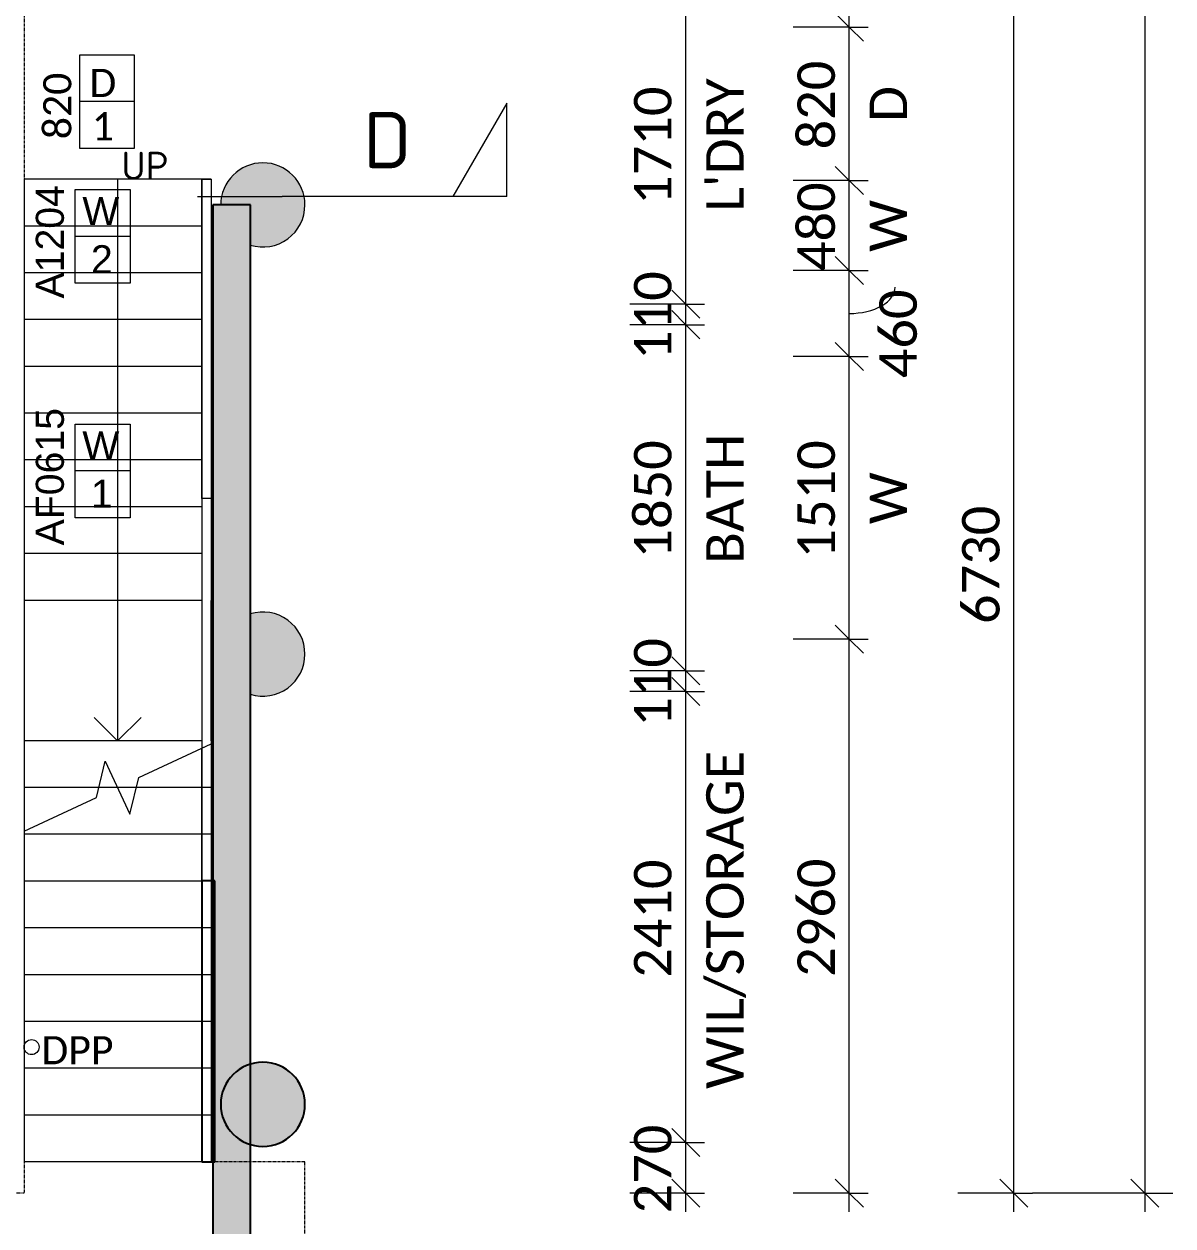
# Model space of a CAD drawing. Header units: millimetres. Extents: x 21880 to 46126, y 2095 to 35083.
# Drawn here: x 39985 to 46126, y 9414 to 15836 of the extents above; entities that cross this region are included whole.
import ezdxf

# ---------------------------------------------------------------- set-up
doc = ezdxf.new("R2010")
doc.units = ezdxf.units.MM
for name, pattern in [('Dash - Tight', [4.5, 3, -1.5]), ('Dash 2_5mm', [5, 2.5, -2.5]), ('Overhead', [3.96875, 2.38125, -1.5875])]:
    doc.linetypes.add(name, pattern=pattern)
for name, color, linetype, lineweight in [('A-ANNO-DIMS', 211, 'Continuous', 9), ('A-ANNO-DIMS-100', 211, 'Continuous', 9), ('A-ANNO-IDEN', 131, 'Continuous', 9), ('A-COLS', 52, 'Continuous', 9), ('A-DETL', 90, 'Continuous', 9), ('A-DOOR-IDEN', 31, 'Continuous', 9), ('A-FLOR-HRAL', 11, 'Continuous', 9), ('A-GLAZ-IDEN', 152, 'Continuous', 9), ('A-SIGN', 13, 'Continuous', 9), ('A-WALL', 113, 'Continuous', 9), ('A-WALL-PATT', 111, 'Continuous', 25), ('G-ANNO-SYMB', 111, 'Continuous', 9), ('I-WALL', 2, 'Continuous', 9), ('S-STRS', 31, 'Continuous', 9), ('S-STRS-ANNO', 31, 'Continuous', 9), ('S-STRS-IDEN', 31, 'Continuous', 9), ('S-STRS-MBND', 31, 'Overhead', 9)]:
    doc.layers.add(name, color=color, linetype=linetype, lineweight=lineweight)
doc.styles.add('Arial_1', font='arial.ttf', dxfattribs={"height": 150})
doc.styles.add('Calibri_1', font='calibri.ttf', dxfattribs={"height": 150})
doc.styles.add('Calibri_4', font='calibri.ttf', dxfattribs={"height": 300})
doc.styles.add('Calibri_5', font='calibri.ttf', dxfattribs={"height": 200})
doc.styles.add('ISOCPEUR', font='ISOCPEUR.ttf', dxfattribs={"height": 150})
doc.styles.add('ISOCPEUR_1', font='ISOCPEUR.ttf', dxfattribs={"height": 300})
doc.dimstyles.new('2_0mm_Calibrii', dxfattribs={"dimscale": 304.8, "dimtxt": 235.469685, "dimasz": 0.492126, "dimexe": 0.328084, "dimexo": 0.0625, "dimgap": 0, "dimtad": 1, "dimdec": 0, "dimzin": 0, "dimdsep": 46, "dimtxsty": 'Calibri_5', "dimblk1": 'OBLIQUE', "dimblk2": 'OBLIQUE', "dimsah": 1, "dimcen": 0.09, "dimdle": 0.328084, "dimazin": 0, "dimtfac": 1, "dimtdec": 4, "dimtix": 1, "dimtmove": 0, "dimatfit": 3, "dimfxl": 0.984252, "dimfxlon": 1, "dimtvp": 1, "dimtolj": 1, "dimtzin": 0, "dimarcsym": 2})
doc.dimstyles.new('2_0mm_Calibrii_2', dxfattribs={"dimscale": 304.8, "dimtxt": 235.469685, "dimasz": 0.492126, "dimexe": 0.328084, "dimexo": 0.0625, "dimgap": 0, "dimtad": 1, "dimdec": 0, "dimzin": 0, "dimdsep": 46, "dimtxsty": 'Calibri_5', "dimblk1": 'OBLIQUE', "dimblk2": 'OBLIQUE', "dimsah": 1, "dimcen": 0.09, "dimdle": 0.328084, "dimazin": 0, "dimtfac": 1, "dimtdec": 4, "dimtix": 1, "dimtmove": 1, "dimatfit": 3, "dimfxl": 0.984252, "dimfxlon": 1, "dimtvp": 1, "dimtolj": 1, "dimtzin": 0, "dimarcsym": 2})
doc.dimstyles.new('3_0mm_CALIBRI', dxfattribs={"dimscale": 304.8, "dimtxt": 353.204527, "dimasz": 0.492126, "dimexe": 0.492126, "dimexo": 0.0625, "dimgap": 0, "dimtad": 1, "dimdec": 0, "dimzin": 0, "dimdsep": 46, "dimtxsty": 'Calibri_4', "dimblk1": 'OBLIQUE', "dimblk2": 'OBLIQUE', "dimsah": 1, "dimcen": 0.09, "dimdle": 0.328084, "dimazin": 0, "dimtfac": 1, "dimtdec": 4, "dimtix": 1, "dimtmove": 0, "dimatfit": 3, "dimfxl": 1.968504, "dimfxlon": 1, "dimtvp": 1, "dimtolj": 1, "dimtzin": 0, "dimarcsym": 2})

# ---------------------------------------------------------------- blocks, each defined once
blk = doc.blocks.new('Top Rail Type - Top Rail_Internal_-1594673-1_ LOWER GROUND FLOOR')
at = {"layer": 'A-FLOR-HRAL'}
for p, q in [((40935, 15006.6), (40985, 15006.6)), ((40935, 13300.1), (40935, 15006.6)), ((40985, 15006.6), (40985, 13300.1)), ((40985, 13300.1), (40935, 13300.1))]:
    blk.add_line(p, q, dxfattribs=at)
blk = doc.blocks.new('Top Rail Type - Top Rail_Internal_-V1-1_ LOWER GROUND FLOOR')
at = {"layer": 'A-FLOR-HRAL'}
for p, q in [((40985, 15006.6), (40935, 15006.6)), ((40935, 15006.6), (40935, 12756.6)), ((40985, 15006.6), (40985, 12756.6)), ((40935, 12756.6), (40935, 12256.6)), ((40985, 12756.6), (40985, 12256.6)), ((40935, 12256.6), (40935, 11966.3)), ((40985, 12256.6), (40985, 11989.6)), ((40935, 11966.3), (40985, 11989.6))]:
    blk.add_line(p, q, dxfattribs=at)
at = {"layer": 'A-FLOR-HRAL', "linetype": 'Overhead'}
for p, q in [((40935, 11966.3), (40935, 9756.6)), ((40985, 11989.6), (40985, 9756.6)), ((40985, 9756.6), (40935, 9756.6))]:
    blk.add_line(p, q, dxfattribs=at)
blk = doc.blocks.new('Downpipe - 450 Eave-1907595-1_ LOWER GROUND FLOOR')
at = {"layer": 'A-SIGN'}
blk.add_circle((0, 40), 40, dxfattribs=at)
blk = doc.blocks.new('Window Tag_ right_BRICK_ - Window Tag_CB right 2-2133642-1_ LOWER GROUND FLOOR')
at = {"layer": 'A-GLAZ-IDEN'}
for p, q in [((-1.371, 2.651), (1.576, 2.651)), ((-1.371, -2.349), (-1.371, 2.651)), ((1.576, 2.651), (1.576, -2.349)), ((1.576, 0.151), (-1.371, 0.151)), ((1.576, -2.349), (-1.371, -2.349))]:
    blk.add_line(p, q, dxfattribs=at)
blk = doc.blocks.new('DIMBLOCK11-1_ LOWER GROUND FLOOR')
at = {"layer": 'A-ANNO-DIMS-100'}
for p, q in [((45975.7, 28399.5), (45975.7, 9489.5)), ((45975.7, 28299.5), (45900.7, 28374.5)), ((45975.7, 28299.5), (45375.7, 28299.5)), ((45975.7, 28299.5), (46050.7, 28224.5)), ((45975.7, 28299.5), (46125.7, 28299.5)), ((45975.7, 9589.5), (45900.7, 9664.5)), ((45975.7, 9589.5), (45375.7, 9589.5)), ((45975.7, 9589.5), (46050.7, 9514.5)), ((45975.7, 9589.5), (46125.7, 9589.5))]:
    blk.add_line(p, q, dxfattribs=at)
at = {"layer": 'A-ANNO-DIMS-100', "color": 0, "insert": (45559.9, 18336.5), "char_height": 300, "width": 1459.14, "attachment_point": 1, "rotation": 90, "line_spacing_factor": 1.158048, "style": 'Calibri_4'}
blk.add_mtext('18710', dxfattribs=at)
blk = doc.blocks.new('_Oblique')
at = {"color": 0, "linetype": 'ByBlock', "lineweight": -2}
blk.add_line((-0.5, -0.5), (0.5, 0.5), dxfattribs=at)
blk = doc.blocks.new('DIMBLOCK12-1_ LOWER GROUND FLOOR')
at = {"layer": 'A-ANNO-DIMS-100'}
for p, q in [((45275.7, 16319.5), (45200.7, 16394.5)), ((45275.7, 16319.5), (44975.7, 16319.5)), ((45275.7, 9489.5), (45275.7, 16319.5)), ((45275.7, 16319.5), (45350.7, 16244.5)), ((45275.7, 16319.5), (45375.7, 16319.5)), ((45275.7, 9589.5), (45200.7, 9664.5)), ((45275.7, 9589.5), (44975.7, 9589.5)), ((45275.7, 9589.5), (45350.7, 9514.5)), ((45275.7, 9589.5), (45375.7, 9589.5))]:
    blk.add_line(p, q, dxfattribs=at)
at = {"layer": 'A-ANNO-DIMS-100', "color": 0, "insert": (44998.5, 12630.2), "char_height": 200, "width": 778.208, "attachment_point": 1, "rotation": 90, "line_spacing_factor": 1.158048, "style": 'Calibri_5'}
blk.add_mtext('6730', dxfattribs=at)
blk = doc.blocks.new('Door - Tag _ Code - External Doors - Right - Door Tag_CB-2135496-1_ LOWER GROUND FLOOR')
at = {"layer": 'A-DOOR-IDEN'}
for p, q in [((-1.273, 4.448), (1.627, 4.448)), ((-1.273, -0.552), (-1.273, 4.448)), ((1.627, 4.448), (1.627, -0.552)), ((1.627, 1.948), (-1.273, 1.948)), ((1.627, -0.552), (-1.273, -0.552))]:
    blk.add_line(p, q, dxfattribs=at)
blk = doc.blocks.new('DIMBLOCK60-1_ LOWER GROUND FLOOR')
at = {"layer": 'A-ANNO-DIMS-100'}
for p, q in [((44395.9, 12549.5), (44320.9, 12624.5)), ((44395.9, 12549.5), (44095.9, 12549.5)), ((44395.9, 9489.5), (44395.9, 12549.5)), ((44395.9, 12549.5), (44470.9, 12474.5)), ((44395.9, 12549.5), (44495.9, 12549.5)), ((44395.9, 9589.5), (44320.9, 9664.5)), ((44395.9, 9589.5), (44095.9, 9589.5)), ((44395.9, 9589.5), (44470.9, 9514.5)), ((44395.9, 9589.5), (44495.9, 9589.5))]:
    blk.add_line(p, q, dxfattribs=at)
at = {"layer": 'A-ANNO-DIMS-100', "color": 0, "insert": (44118.7, 10745.2), "char_height": 200, "width": 778.208, "attachment_point": 1, "rotation": 90, "line_spacing_factor": 1.158048, "style": 'Calibri_5'}
blk.add_mtext('2960', dxfattribs=at)
blk = doc.blocks.new('DIMBLOCK61-1_ LOWER GROUND FLOOR')
at = {"layer": 'A-ANNO-DIMS-100'}
for p, q in [((44395.9, 14059.5), (44320.9, 14134.5)), ((44395.9, 14059.5), (44095.9, 14059.5)), ((44395.9, 12549.5), (44395.9, 14059.5)), ((44395.9, 14059.5), (44470.9, 13984.5)), ((44395.9, 14059.5), (44495.9, 14059.5)), ((44395.9, 12549.5), (44320.9, 12624.5)), ((44395.9, 12549.5), (44095.9, 12549.5)), ((44395.9, 12549.5), (44470.9, 12474.5)), ((44395.9, 12549.5), (44495.9, 12549.5))]:
    blk.add_line(p, q, dxfattribs=at)
at = {"layer": 'A-ANNO-DIMS-100', "color": 0, "char_height": 200, "attachment_point": 1, "rotation": 90, "line_spacing_factor": 1.158048, "style": 'Calibri_5'}
for s, insert, width in [('1510', (44118.7, 12980.2), 778.208), ('W', (44504.8, 13163.6), 338.15)]:
    blk.add_mtext(s, dxfattribs=dict(at, insert=insert, width=width))
blk = doc.blocks.new('DIMBLOCK62-1_ LOWER GROUND FLOOR')
at = {"layer": 'A-ANNO-DIMS-100'}
for p, q in [((44395.9, 14519.5), (44320.9, 14594.5)), ((44395.9, 14519.5), (44095.9, 14519.5)), ((44395.9, 14059.5), (44395.9, 14519.5)), ((44395.9, 14519.5), (44470.9, 14444.5)), ((44395.9, 14519.5), (44495.9, 14519.5)), ((44395.9, 14059.5), (44320.9, 14134.5)), ((44395.9, 14059.5), (44095.9, 14059.5)), ((44395.9, 14059.5), (44470.9, 13984.5)), ((44395.9, 14059.5), (44495.9, 14059.5))]:
    blk.add_line(p, q, dxfattribs=at)
blk.add_ellipse((44395.9, 14430), major_axis=(-244.7, 0), ratio=0.574222, start_param=1.570796, end_param=3.141593, dxfattribs=at)
at = {"layer": 'A-ANNO-DIMS-100', "color": 0, "insert": (44556.5, 13943.6), "char_height": 200, "width": 583.656, "attachment_point": 1, "rotation": 90, "line_spacing_factor": 1.158048, "style": 'Calibri_5'}
blk.add_mtext('460', dxfattribs=at)
blk = doc.blocks.new('DIMBLOCK63-1_ LOWER GROUND FLOOR')
at = {"layer": 'A-ANNO-DIMS-100'}
for p, q in [((44395.9, 14999.5), (44320.9, 15074.5)), ((44395.9, 14999.5), (44095.9, 14999.5)), ((44395.9, 14519.5), (44395.9, 14999.5)), ((44395.9, 14999.5), (44470.9, 14924.5)), ((44395.9, 14999.5), (44495.9, 14999.5)), ((44395.9, 14519.5), (44320.9, 14594.5)), ((44395.9, 14519.5), (44095.9, 14519.5)), ((44395.9, 14519.5), (44470.9, 14444.5)), ((44395.9, 14519.5), (44495.9, 14519.5))]:
    blk.add_line(p, q, dxfattribs=at)
at = {"layer": 'A-ANNO-DIMS-100', "color": 0, "char_height": 200, "attachment_point": 1, "rotation": 90, "line_spacing_factor": 1.158048, "style": 'Calibri_5'}
for s, insert, width in [('480', (44118.7, 14516.3), 583.656), ('W', (44504.8, 14618.6), 338.15)]:
    blk.add_mtext(s, dxfattribs=dict(at, insert=insert, width=width))
blk = doc.blocks.new('DIMBLOCK64-1_ LOWER GROUND FLOOR')
at = {"layer": 'A-ANNO-DIMS-100'}
for p, q in [((44395.9, 15819.5), (44320.9, 15894.5)), ((44395.9, 15819.5), (44095.9, 15819.5)), ((44395.9, 14999.5), (44395.9, 15819.5)), ((44395.9, 15819.5), (44470.9, 15744.5)), ((44395.9, 15819.5), (44495.9, 15819.5)), ((44395.9, 14999.5), (44320.9, 15074.5)), ((44395.9, 14999.5), (44095.9, 14999.5)), ((44395.9, 14999.5), (44470.9, 14924.5)), ((44395.9, 14999.5), (44495.9, 14999.5))]:
    blk.add_line(p, q, dxfattribs=at)
at = {"layer": 'A-ANNO-DIMS-100', "color": 0, "char_height": 200, "attachment_point": 1, "rotation": 90, "line_spacing_factor": 1.158048, "style": 'Calibri_5'}
for s, insert, width in [('820', (44118.7, 15166.3), 583.656), ('D', (44504.8, 15313), 231.61)]:
    blk.add_mtext(s, dxfattribs=dict(at, insert=insert, width=width))
blk = doc.blocks.new('DIMBLOCK65-1_ LOWER GROUND FLOOR')
at = {"layer": 'A-ANNO-DIMS-100'}
for p, q in [((44395.9, 15819.5), (44395.9, 28399.5)), ((44395.9, 28299.5), (44320.9, 28374.5)), ((44395.9, 28299.5), (44095.9, 28299.5)), ((44395.9, 28299.5), (44470.9, 28224.5)), ((44395.9, 28299.5), (44495.9, 28299.5)), ((44395.9, 15819.5), (44320.9, 15894.5)), ((44395.9, 15819.5), (44095.9, 15819.5)), ((44395.9, 15819.5), (44470.9, 15744.5)), ((44395.9, 15819.5), (44495.9, 15819.5))]:
    blk.add_line(p, q, dxfattribs=at)
at = {"layer": 'A-ANNO-DIMS-100', "color": 0, "insert": (44118.7, 21654.1), "char_height": 200, "width": 972.76, "attachment_point": 1, "rotation": 90, "line_spacing_factor": 1.158048, "style": 'Calibri_5'}
blk.add_mtext('12480', dxfattribs=at)
blk = doc.blocks.new('DIMBLOCK66-1_ LOWER GROUND FLOOR')
at = {"layer": 'A-ANNO-DIMS-100'}
for p, q in [((43522.4, 9859.5), (43447.4, 9934.5)), ((43522.4, 9859.5), (43222.4, 9859.5)), ((43522.4, 9489.5), (43522.4, 9859.5)), ((43522.4, 9859.5), (43597.4, 9784.5)), ((43522.4, 9859.5), (43622.4, 9859.5)), ((43522.4, 9589.5), (43447.4, 9664.5)), ((43522.4, 9589.5), (43222.4, 9589.5)), ((43522.4, 9589.5), (43597.4, 9514.5)), ((43522.4, 9589.5), (43622.4, 9589.5))]:
    blk.add_line(p, q, dxfattribs=at)
at = {"layer": 'A-ANNO-DIMS-100', "color": 0, "insert": (43245.2, 9481.3), "char_height": 200, "width": 583.656, "attachment_point": 1, "rotation": 90, "line_spacing_factor": 1.158048, "style": 'Calibri_5'}
blk.add_mtext('270', dxfattribs=at)
blk = doc.blocks.new('DIMBLOCK67-1_ LOWER GROUND FLOOR')
at = {"layer": 'A-ANNO-DIMS-100'}
for p, q in [((43522.4, 12269.5), (43447.4, 12344.5)), ((43522.4, 12269.5), (43222.4, 12269.5)), ((43522.4, 9859.5), (43522.4, 12269.5)), ((43522.4, 12269.5), (43597.4, 12194.5)), ((43522.4, 12269.5), (43622.4, 12269.5)), ((43522.4, 9859.5), (43447.4, 9934.5)), ((43522.4, 9859.5), (43222.4, 9859.5)), ((43522.4, 9859.5), (43597.4, 9784.5)), ((43522.4, 9859.5), (43622.4, 9859.5))]:
    blk.add_line(p, q, dxfattribs=at)
at = {"layer": 'A-ANNO-DIMS-100', "color": 0, "char_height": 200, "attachment_point": 1, "rotation": 90, "line_spacing_factor": 1.158048, "style": 'Calibri_5'}
for s, insert, width in [('WIL/STORAGE', (43631.3, 10145.7), 2204.923), ('2410', (43245.2, 10740.2), 778.208)]:
    blk.add_mtext(s, dxfattribs=dict(at, insert=insert, width=width))
blk = doc.blocks.new('DIMBLOCK68-1_ LOWER GROUND FLOOR')
at = {"layer": 'A-ANNO-DIMS-100'}
for p, q in [((43522.4, 12379.5), (43447.4, 12454.5)), ((43522.4, 12379.5), (43222.4, 12379.5)), ((43522.4, 12269.5), (43447.4, 12344.5)), ((43522.4, 12269.5), (43522.4, 12379.5)), ((43522.4, 12379.5), (43597.4, 12304.5)), ((43522.4, 12379.5), (43622.4, 12379.5)), ((43522.4, 12269.5), (43222.4, 12269.5)), ((43522.4, 12269.5), (43597.4, 12194.5)), ((43522.4, 12269.5), (43622.4, 12269.5))]:
    blk.add_line(p, q, dxfattribs=at)
at = {"layer": 'A-ANNO-DIMS-100', "color": 0, "insert": (43245.2, 12081.3), "char_height": 200, "width": 583.656, "attachment_point": 1, "rotation": 90, "line_spacing_factor": 1.158048, "style": 'Calibri_5'}
blk.add_mtext('110', dxfattribs=at)
blk = doc.blocks.new('DIMBLOCK69-1_ LOWER GROUND FLOOR')
at = {"layer": 'A-ANNO-DIMS-100'}
for p, q in [((43522.4, 14229.5), (43447.4, 14304.5)), ((43522.4, 14229.5), (43222.4, 14229.5)), ((43522.4, 12379.5), (43522.4, 14229.5)), ((43522.4, 14229.5), (43597.4, 14154.5)), ((43522.4, 14229.5), (43622.4, 14229.5)), ((43522.4, 12379.5), (43447.4, 12454.5)), ((43522.4, 12379.5), (43222.4, 12379.5)), ((43522.4, 12379.5), (43597.4, 12304.5)), ((43522.4, 12379.5), (43622.4, 12379.5))]:
    blk.add_line(p, q, dxfattribs=at)
at = {"layer": 'A-ANNO-DIMS-100', "color": 0, "char_height": 200, "attachment_point": 1, "rotation": 90, "line_spacing_factor": 1.158048, "style": 'Calibri_5'}
for s, insert, width in [('BATH', (43631.3, 12951.3), 847.691), ('1850', (43245.2, 12980.2), 778.208)]:
    blk.add_mtext(s, dxfattribs=dict(at, insert=insert, width=width))
blk = doc.blocks.new('DIMBLOCK70-1_ LOWER GROUND FLOOR')
at = {"layer": 'A-ANNO-DIMS-100'}
for p, q in [((43522.4, 14339.5), (43447.4, 14414.5)), ((43522.4, 14339.5), (43222.4, 14339.5)), ((43522.4, 14229.5), (43522.4, 14339.5)), ((43522.4, 14339.5), (43597.4, 14264.5)), ((43522.4, 14339.5), (43622.4, 14339.5)), ((43522.4, 14229.5), (43447.4, 14304.5)), ((43522.4, 14229.5), (43222.4, 14229.5)), ((43522.4, 14229.5), (43597.4, 14154.5)), ((43522.4, 14229.5), (43622.4, 14229.5))]:
    blk.add_line(p, q, dxfattribs=at)
at = {"layer": 'A-ANNO-DIMS-100', "color": 0, "insert": (43245.2, 14041.3), "char_height": 200, "width": 583.656, "attachment_point": 1, "rotation": 90, "line_spacing_factor": 1.158048, "style": 'Calibri_5'}
blk.add_mtext('110', dxfattribs=at)
blk = doc.blocks.new('DIMBLOCK71-1_ LOWER GROUND FLOOR')
at = {"layer": 'A-ANNO-DIMS-100'}
for p, q in [((43522.4, 16049.5), (43447.4, 16124.5)), ((43522.4, 16049.5), (43222.4, 16049.5)), ((43522.4, 14339.5), (43522.4, 16049.5)), ((43522.4, 16049.5), (43597.4, 15974.5)), ((43522.4, 16049.5), (43622.4, 16049.5)), ((43522.4, 14339.5), (43447.4, 14414.5)), ((43522.4, 14339.5), (43222.4, 14339.5)), ((43522.4, 14339.5), (43597.4, 14264.5)), ((43522.4, 14339.5), (43622.4, 14339.5))]:
    blk.add_line(p, q, dxfattribs=at)
at = {"layer": 'A-ANNO-DIMS-100', "color": 0, "char_height": 200, "attachment_point": 1, "rotation": 90, "line_spacing_factor": 1.158048, "style": 'Calibri_5'}
for s, insert, width in [("L'DRY", (43631.3, 14833.5), 866.22), ('1710', (43245.2, 14870.2), 778.208)]:
    blk.add_mtext(s, dxfattribs=dict(at, insert=insert, width=width))
blk = doc.blocks.new('Section - Atria Section Head - Tail-1417894-1_ LOWER GROUND FLOOR')
at = {"layer": 'G-ANNO-SYMB'}
for p, q in [((-12, 5), (-9.113, 0)), ((-12, 0), (-12, 5)), ((-12, 0), (0, 0))]:
    blk.add_line(p, q, dxfattribs=at)

msp = doc.modelspace()

# ---------------------------------------------------------------- hatches: boundary and pattern name
at = {"layer": 'A-COLS'}
for points in [[(41261.6, 14644.5), (41311.7, 14650.1), (41359.2, 14666.7), (41401.9, 14693.6), (41437.5, 14729.2), (41464.3, 14771.8), (41481, 14819.4), (41486.6, 14869.5), (41481, 14919.5), (41464.3, 14967.1), (41437.5, 15009.7), (41401.9, 15045.4), (41359.2, 15072.2), (41311.7, 15088.8), (41261.6, 15094.5), (41211.5, 15088.8), (41164, 15072.2), (41121.3, 15045.4), (41085.7, 15009.7), (41058.9, 14967.1), (41042.2, 14919.5), (41036.6, 14869.5), (41194.9, 14869.5), (41194.9, 14655.9), (41211.5, 14650.1)], [(41261.6, 12244.5), (41311.7, 12250.1), (41359.2, 12266.7), (41401.9, 12293.6), (41437.5, 12329.2), (41464.3, 12371.8), (41481, 12419.4), (41486.6, 12469.5), (41481, 12519.5), (41464.3, 12567.1), (41437.5, 12609.7), (41401.9, 12645.4), (41359.2, 12672.2), (41311.7, 12688.8), (41261.6, 12694.5), (41211.5, 12688.8), (41194.9, 12683), (41194.9, 12255.9), (41211.5, 12250.1)], [(41261.6, 9838.8), (41311.7, 9844.4), (41359.2, 9861.1), (41401.9, 9887.9), (41437.5, 9923.5), (41464.3, 9966.2), (41481, 10013.7), (41486.6, 10063.8), (41481, 10113.9), (41464.3, 10161.4), (41437.5, 10204.1), (41401.9, 10239.7), (41359.2, 10266.5), (41311.7, 10283.2), (41261.6, 10288.8), (41211.5, 10283.2), (41164, 10266.5), (41121.3, 10239.7), (41085.7, 10204.1), (41058.9, 10161.4), (41042.2, 10113.9), (41036.6, 10063.8), (41042.2, 10013.7), (41058.9, 9966.2), (41085.7, 9923.5), (41121.3, 9887.9), (41164, 9861.1), (41211.5, 9844.4)]]:
    msp.add_hatch(color=9, dxfattribs=at).paths.add_polyline_path(points)
at = {"layer": 'A-WALL-PATT', "lineweight": 9}
msp.add_hatch(color=9, dxfattribs=at).paths.add_polyline_path([(40994.9, 8989.5), (41194.9, 8989.5), (41194.9, 14869.5), (40994.9, 14869.5), (40994.9, 10777)])

# ---------------------------------------------------------------- linework, layer by layer
at = {"layer": 'A-COLS'}
for centre, start, end in [((41261.6, 14869.5), 0, 180), ((41261.6, 14869.5), 252.65651, 360), ((41261.6, 12469.5), 0, 107.34349), ((41261.6, 12469.5), 252.65651, 360)]:
    msp.add_arc(centre, 225, start, end, dxfattribs=at)
at = {"layer": 'A-COLS', "lineweight": 25}
for start, end in [(0, 180), (180, 0)]:
    msp.add_arc((41261.6, 10063.8), 225, start, end, dxfattribs=at)
at = {"layer": 'A-DETL', "linetype": 'Dash 2_5mm'}
for p, q in [((39985.4, 16319.5), (39985.4, 9589.5)), ((41486.6, 9756.6), (39985.4, 9756.6)), ((41486.6, 8484.7), (41486.6, 9756.6)), ((39985.4, 9589.5), (34455.4, 9589.5))]:
    msp.add_line(p, q, dxfattribs=at)
at = {"layer": 'A-DETL', "linetype": 'Dash - Tight'}
msp.add_line((40994.9, 8989.5), (40994.9, 9756.6), dxfattribs=at)
at = {"layer": 'A-WALL', "lineweight": 25}
for p, q in [((41194.9, 14869.5), (40994.9, 14869.5)), ((40994.9, 14869.5), (40994.9, 8989.5)), ((41194.9, 8789.5), (41194.9, 14869.5))]:
    msp.add_line(p, q, dxfattribs=at)
at = {"layer": 'G-ANNO-SYMB'}
msp.add_line((40911.7, 14913.6), (41365.3, 14913.6), dxfattribs=at)
at = {"layer": 'I-WALL'}
for p, q in [((40985.4, 14726.8), (40994.9, 14726.8)), ((40994.9, 12540.8), (40985.4, 12540.8)), ((40994.9, 12040.8), (40985.4, 12040.8)), ((40935.4, 11258), (40935.4, 11966.4))]:
    msp.add_line(p, q, dxfattribs=at)
at = {"layer": 'I-WALL', "lineweight": 25}
for p, q in [((40935.4, 11258), (40935.4, 9756.6)), ((41005.4, 11258), (40935.4, 11258)), ((41005.4, 9756.6), (41005.4, 11258)), ((40935.4, 9756.6), (41005.4, 9756.6))]:
    msp.add_line(p, q, dxfattribs=at)
at = {"layer": 'S-STRS'}
for p, q in [((40935, 15006.6), (39985.4, 15006.6)), ((39985.4, 15006.6), (39985.4, 14756.6)), ((40985.4, 15006.6), (40985.4, 14756.6)), ((39985.4, 14756.6), (39985.4, 14506.6)), ((40935, 14756.6), (39985.4, 14756.6)), ((40985.4, 14756.6), (40985.4, 14578.3)), ((39985.4, 14506.6), (39985.4, 14256.6)), ((40935, 14506.6), (39985.4, 14506.6)), ((40985.4, 14506.6), (40985.4, 14308.8)), ((39985.4, 14256.6), (39985.4, 14006.6)), ((40935, 14256.6), (39985.4, 14256.6)), ((40985.4, 14256.6), (40985.4, 14039.3)), ((39985.4, 14006.6), (39985.4, 13756.6)), ((40935, 14006.6), (39985.4, 14006.6)), ((40985.4, 14006.6), (40985.4, 13769.7)), ((39985.4, 13756.6), (39985.4, 13506.6)), ((40935, 13756.6), (39985.4, 13756.6)), ((40985.4, 13756.6), (40985.4, 13506.6)), ((39985.4, 13506.6), (39985.4, 13256.6)), ((40935, 13506.6), (39985.4, 13506.6)), ((40985.4, 13506.6), (40985.4, 13256.6)), ((39985.4, 13256.6), (39985.4, 13006.6)), ((40935, 13256.6), (39985.4, 13256.6)), ((40985.4, 13256.6), (40985.4, 13006.6)), ((39985.4, 13006.6), (39985.4, 12756.6)), ((40935, 13006.6), (39985.4, 13006.6)), ((40985.4, 13006.6), (40985.4, 12756.6)), ((39985.4, 12756.6), (39985.4, 12006.6)), ((40935, 12756.6), (39985.4, 12756.6)), ((40985.4, 12006.6), (40985.4, 12756.6)), ((40935, 12006.6), (39985.4, 12006.6)), ((39985.4, 12006.6), (39985.4, 11756.6)), ((40985.4, 12006.6), (40985.4, 11989.8)), ((39985.4, 11756.6), (39985.4, 11523.4)), ((40385, 11756.6), (39985.4, 11756.6)), ((40585.9, 11756.6), (40485.4, 11756.6))]:
    msp.add_line(p, q, dxfattribs=at)
at = {"layer": 'S-STRS', "linetype": 'Overhead'}
for p, q in [((40935, 15006.6), (39985.4, 15006.6)), ((40935, 14756.6), (39985.4, 14756.6)), ((40935, 14506.6), (39985.4, 14506.6)), ((40935, 14256.6), (39985.4, 14256.6)), ((40935, 14006.6), (39985.4, 14006.6)), ((40935, 13756.6), (39985.4, 13756.6)), ((40935, 13506.6), (39985.4, 13506.6)), ((40935, 13256.6), (39985.4, 13256.6)), ((40935, 13006.6), (39985.4, 13006.6)), ((40935, 12756.6), (39985.4, 12756.6)), ((40935, 12006.6), (39985.4, 12006.6)), ((40385, 11756.6), (39985.4, 11756.6)), ((40585.9, 11756.6), (40485.4, 11756.6))]:
    msp.add_line(p, q, dxfattribs=at)
at = {"layer": 'S-STRS-ANNO'}
for p, q in [((40485.4, 15006.6), (40485.4, 14756.6)), ((40485.4, 14756.6), (40485.4, 14506.6)), ((40485.4, 14506.6), (40485.4, 14256.6)), ((40485.4, 14256.6), (40485.4, 14006.6)), ((40485.4, 14006.6), (40485.4, 13756.6)), ((40485.4, 13756.6), (40485.4, 13506.6)), ((40485.4, 13506.6), (40485.4, 13256.6)), ((40485.4, 13256.6), (40485.4, 13006.6)), ((40485.4, 13006.6), (40485.4, 12756.6)), ((40485.4, 12756.6), (40485.4, 12006.6)), ((40485.4, 12006.6), (40360.4, 12131.6)), ((40485.4, 12006.6), (40610.4, 12131.6))]:
    msp.add_line(p, q, dxfattribs=at)
at = {"layer": 'S-STRS-MBND', "linetype": 'Continuous'}
for p, q in [((40598.7, 11809.4), (40985.4, 11989.8)), ((40372.2, 11703.8), (40419.4, 11898.2)), ((40419.4, 11898.2), (40551.5, 11615)), ((40551.5, 11615), (40598.7, 11809.4)), ((39985.4, 11523.4), (40372.2, 11703.8))]:
    msp.add_line(p, q, dxfattribs=at)
at = {"layer": 'S-STRS-MBND'}
for p, q in [((40985.4, 11989.8), (40985.4, 9756.6)), ((40485.4, 11756.6), (40385, 11756.6)), ((40485.4, 11756.6), (40385, 11756.6)), ((40985.4, 11756.6), (40585.9, 11756.6)), ((40985.4, 11756.6), (40585.9, 11756.6)), ((39985.4, 11523.4), (39985.4, 9756.6)), ((40985.4, 11506.6), (39985.4, 11506.6)), ((40985.4, 11506.6), (39985.4, 11506.6)), ((40985.4, 11256.6), (39985.4, 11256.6)), ((40985.4, 11256.6), (39985.4, 11256.6)), ((40985.4, 11006.6), (39985.4, 11006.6)), ((40985.4, 11006.6), (39985.4, 11006.6)), ((40985.4, 10756.6), (39985.4, 10756.6)), ((40985.4, 10756.6), (39985.4, 10756.6)), ((40985.4, 10506.6), (39985.4, 10506.6)), ((40985.4, 10506.6), (39985.4, 10506.6)), ((40985.4, 10256.6), (39985.4, 10256.6)), ((40985.4, 10256.6), (39985.4, 10256.6)), ((40985.4, 10006.6), (39985.4, 10006.6)), ((40985.4, 10006.6), (39985.4, 10006.6)), ((40985.4, 9756.6), (39985.4, 9756.6))]:
    msp.add_line(p, q, dxfattribs=at)

# ---------------------------------------------------------------- block references
at = {"layer": 'A-DOOR-IDEN', "xscale": 99.99999999999993, "yscale": 99.99999999999993, "zscale": 99.99999999999993}
msp.add_blockref('Door - Tag _ Code - External Doors - Right - Door Tag_CB-2135496-1_ LOWER GROUND FLOOR', (40411.5, 15226.6), dxfattribs=at)
at = {"layer": 'A-FLOR-HRAL'}
for name in ['Top Rail Type - Top Rail_Internal_-1594673-1_ LOWER GROUND FLOOR', 'Top Rail Type - Top Rail_Internal_-V1-1_ LOWER GROUND FLOOR']:
    msp.add_blockref(name, (0, 0), dxfattribs=at)
at = {"layer": 'A-GLAZ-IDEN', "xscale": 99.99999999999993, "yscale": 99.99999999999993, "zscale": 99.99999999999993}
for p in [(40395.5, 14686), (40395.5, 13433)]:
    msp.add_blockref('Window Tag_ right_BRICK_ - Window Tag_CB right 2-2133642-1_ LOWER GROUND FLOOR', p, dxfattribs=at)
at = {"layer": 'A-SIGN', "rotation": 270.0000000000005}
msp.add_blockref('Downpipe - 450 Eave-1907595-1_ LOWER GROUND FLOOR', (39985.4, 10369.5), dxfattribs=at)
at = {"layer": 'G-ANNO-SYMB', "extrusion": (0, 0, -1), "xscale": 99.99999999999993, "yscale": 99.99999999999993, "zscale": 99.99999999999993}
msp.add_blockref('Section - Atria Section Head - Tail-1417894-1_ LOWER GROUND FLOOR', (-41365.3, 14913.6), dxfattribs=at)

# ---------------------------------------------------------------- texts
at = {"layer": 'A-ANNO-IDEN', "insert": (40077.8, 10428), "char_height": 150, "width": 489.029, "attachment_point": 1, "style": 'Calibri_1'}
msp.add_mtext('DPP', dxfattribs=at)
at = {"layer": 'A-DOOR-IDEN', "insert": (40087.7, 15220.5), "char_height": 150, "width": 456.962, "attachment_point": 1, "rotation": 90, "style": 'Calibri_1'}
msp.add_mtext('820', dxfattribs=at)
at = {"layer": 'A-DOOR-IDEN', "char_height": 150, "attachment_point": 1, "style": 'Calibri_1'}
for s, insert, width in [('D', (40334.5, 15596), 184.388), ('1', (40347.5, 15364.9), 152.321)]:
    msp.add_mtext(s, dxfattribs=dict(at, insert=insert, width=width))
at = {"layer": 'A-GLAZ-IDEN', "char_height": 150, "attachment_point": 1, "rotation": 90, "style": 'Arial_1'}
for s, insert, width in [('A1204', (40048.1, 14369.5), 745.569), ('AF0615', (40048.1, 13050.4), 905.907)]:
    msp.add_mtext(s, dxfattribs=dict(at, insert=insert, width=width))
at = {"layer": 'A-GLAZ-IDEN', "char_height": 150, "attachment_point": 1, "style": 'Arial_1'}
for s, insert, width in [('W', (40296.8, 14912), 256.54), ('2', (40342.8, 14654.1), 144.304), ('W', (40296.8, 13659), 256.54), ('1', (40342.8, 13401), 144.304)]:
    msp.add_mtext(s, dxfattribs=dict(at, insert=insert, width=width))
at = {"layer": 'S-STRS-IDEN', "insert": (40505.5, 15153.4), "char_height": 150, "width": 286.069, "attachment_point": 1, "line_spacing_factor": 1.135194, "style": 'ISOCPEUR'}
msp.add_mtext('UP', dxfattribs=at)

# ---------------------------------------------------------------- dimensions: what is measured, and where the dimension line sits
at = {"layer": 'A-ANNO-DIMS'}
for base, p1, p2, dimstyle, override, picture, middle in [((44395.9, 28299.5), (44095.9, 15819.5), (44095.9, 28299.5), '2_0mm_Calibrii', {"dimpost": '<>', "dimfxl": 12479.999998}, 'DIMBLOCK65-1_ LOWER GROUND FLOOR', (44293.5, 22059.5)), ((45975.7, 9589.5), (45375.7, 28299.5), (45375.7, 9589.5), '3_0mm_CALIBRI', {"dimpost": '<>', "dimfxl": 18709.999999}, 'DIMBLOCK11-1_ LOWER GROUND FLOOR', (45822, 18944.5)), ((45275.7, 16319.5), (44975.7, 9589.5), (44975.7, 16319.5), '2_0mm_Calibrii', {"dimpost": '<>', "dimfxl": 6730.000001}, 'DIMBLOCK12-1_ LOWER GROUND FLOOR', (45173.3, 12954.5)), ((43522.4, 14339.5), (43222.4, 14229.5), (43222.4, 14339.5), '2_0mm_Calibrii', {"dimpost": '<>', "dimfxl": 110}, 'DIMBLOCK70-1_ LOWER GROUND FLOOR', (43420, 14284.5)), ((43522.4, 12379.5), (43222.4, 12269.5), (43222.4, 12379.5), '2_0mm_Calibrii', {"dimpost": '<>', "dimfxl": 110}, 'DIMBLOCK68-1_ LOWER GROUND FLOOR', (43420, 12324.5)), ((44395.9, 12549.5), (44095.9, 9589.5), (44095.9, 12549.5), '2_0mm_Calibrii', {"dimpost": '<>', "dimfxl": 2960.000001}, 'DIMBLOCK60-1_ LOWER GROUND FLOOR', (44293.5, 11069.5)), ((43522.4, 9859.5), (43222.4, 9589.5), (43222.4, 9859.5), '2_0mm_Calibrii', {"dimpost": '<>', "dimfxl": 270}, 'DIMBLOCK66-1_ LOWER GROUND FLOOR', (43420, 9724.5))]:
    dim = msp.add_linear_dim(base=base, p1=p1, p2=p2, angle=90, dimstyle=dimstyle, override=override, dxfattribs=at)
    dim.commit()
    dim.dimension.update_dxf_attribs({"geometry": picture, "text_midpoint": middle})
for base, p1, p2, text, override, picture, middle in [((43522.4, 16049.5), (43222.4, 14339.5), (43222.4, 16049.5), "<>\\XL'DRY", {"dimpost": '<>', "dimfxl": 1710}, 'DIMBLOCK71-1_ LOWER GROUND FLOOR', (43522.4, 15194.5)), ((44395.9, 15819.5), (44095.9, 14999.5), (44095.9, 15819.5), '<>\\XD', {"dimpost": '<>', "dimfxl": 820}, 'DIMBLOCK64-1_ LOWER GROUND FLOOR', (44395.9, 15409.5)), ((44395.9, 14999.5), (44095.9, 14519.5), (44095.9, 14999.5), '<>\\XW', {"dimpost": '<>', "dimfxl": 480}, 'DIMBLOCK63-1_ LOWER GROUND FLOOR', (44395.9, 14759.5)), ((43522.4, 14229.5), (43222.4, 12379.5), (43222.4, 14229.5), '<>\\XBATH', {"dimpost": '<>', "dimfxl": 1850}, 'DIMBLOCK69-1_ LOWER GROUND FLOOR', (43522.4, 13304.5)), ((44395.9, 14059.5), (44095.9, 12549.5), (44095.9, 14059.5), '<>\\XW', {"dimpost": '<>', "dimfxl": 1510}, 'DIMBLOCK61-1_ LOWER GROUND FLOOR', (44395.9, 13304.5)), ((43522.4, 12269.5), (43222.4, 9859.5), (43222.4, 12269.5), '<>\\XWIL/STORAGE', {"dimpost": '<>', "dimfxl": 2410.000001}, 'DIMBLOCK67-1_ LOWER GROUND FLOOR', (43522.4, 11064.5))]:
    dim = msp.add_linear_dim(base=base, p1=p1, p2=p2, angle=90, text=text, dimstyle='2_0mm_Calibrii', override=override, dxfattribs=at)
    dim.commit()
    dim.dimension.update_dxf_attribs({"geometry": picture, "text_midpoint": middle})
dim = msp.add_linear_dim(base=(44395.9, 14519.5), p1=(44095.9, 14059.5), p2=(44095.9, 14519.5), angle=90, dimstyle='2_0mm_Calibrii_2', override={"dimpost": '<>', "dimfxl": 460}, dxfattribs=at)
dim.commit()
dim.dimension.update_dxf_attribs({"geometry": 'DIMBLOCK62-1_ LOWER GROUND FLOOR', "text_midpoint": (44689.8, 14235.4), "dimtype": 160, "text_rotation": 90})

# ---------------------------------------------------------------- next in the draw order: texts
at = {"layer": 'G-ANNO-SYMB', "insert": (41798, 15365.8), "char_height": 300, "width": 288.607, "attachment_point": 1, "style": 'ISOCPEUR_1', "bg_fill": 3, "box_fill_scale": 1.25, "bg_fill_color": 9, "bg_fill_true_color": 13158600, "bg_fill_transparency": 0}
msp.add_mtext('D', dxfattribs=at)

doc.saveas('drawing.dxf')
